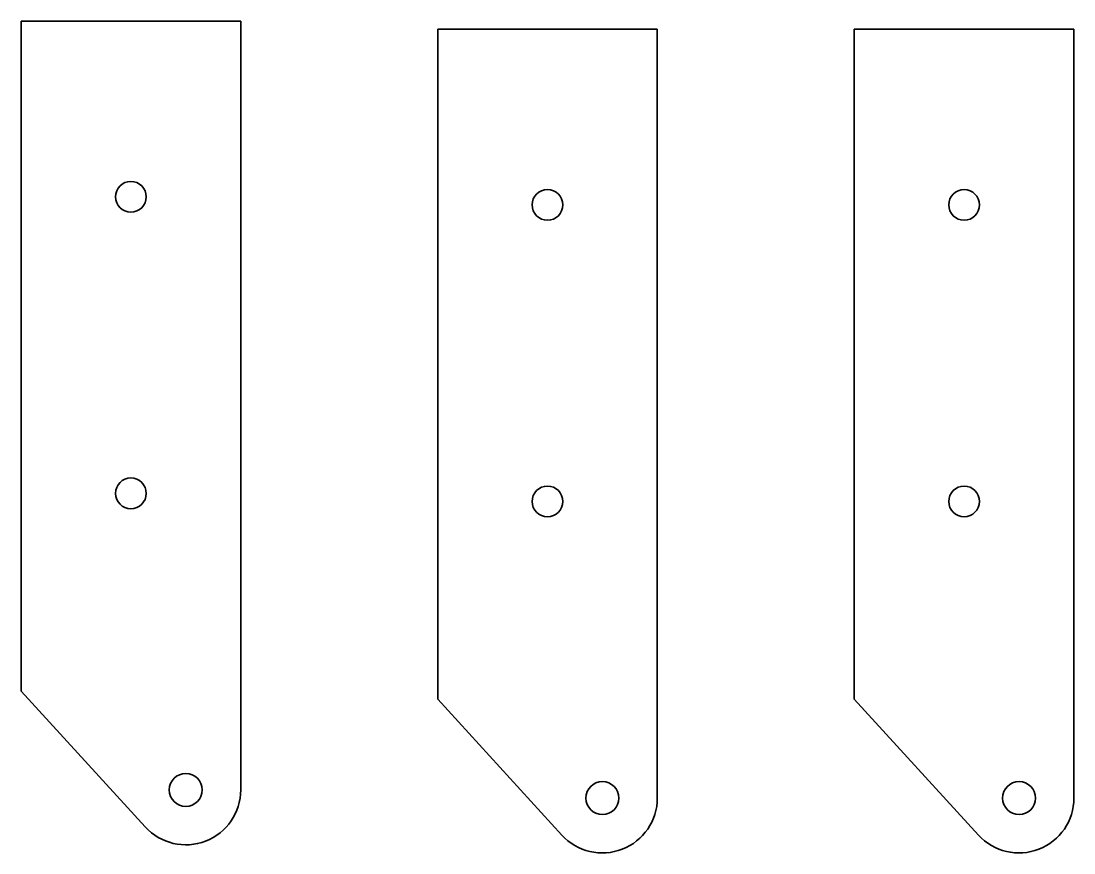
# Model space of a CAD drawing. Extents: x 0 to 400, y 0 to 350.
# Drawn here: x 193.1 to 288.9, y 82.7 to 158.4 of the extents above; entities that cross this region are included whole.
import ezdxf

# ---------------------------------------------------------------- set-up
doc = ezdxf.new("R2010")
doc.units = 0

msp = doc.modelspace()

# ---------------------------------------------------------------- linework, layer by layer
at = {"color": 7, "lineweight": 35}
for p, q in [((193.057022, 158.410828), (193.057022, 97.41082)), ((193.057022, 158.410828), (213.057022, 158.410828)), ((213.057022, 88.41082), (213.057022, 158.410828)), ((230.993515, 157.674194), (230.993515, 96.674194)), ((230.993515, 157.674194), (250.993515, 157.674194)), ((250.993515, 87.674194), (250.993515, 157.674194)), ((268.930054, 157.674194), (268.930054, 96.674194)), ((268.930054, 157.674194), (288.930054, 157.674194)), ((288.930054, 87.674194), (288.930054, 157.674194)), ((204.366379, 85.037521), (193.057022, 97.41082)), ((242.302872, 84.300896), (230.993515, 96.674194)), ((280.23941, 84.300896), (268.930054, 96.674194))]:
    msp.add_line(p, q, dxfattribs=at)
for centre, radius in [((203.057022, 142.410828), 1.4), ((240.993515, 141.674194), 1.4), ((278.930054, 141.674194), 1.4), ((203.057022, 115.41082), 1.4), ((240.993515, 114.674194), 1.4), ((278.930054, 114.674194), 1.4), ((208.057022, 88.41082), 1.5), ((245.993515, 87.674194), 1.5), ((283.930054, 87.674194), 1.5)]:
    msp.add_circle(centre, radius, dxfattribs=at)
for centre in [(208.057022, 88.41082), (245.993515, 87.674194), (283.930054, 87.674194)]:
    msp.add_arc(centre, 5, 222.427723, 360, dxfattribs=at)

doc.saveas('drawing.dxf')
